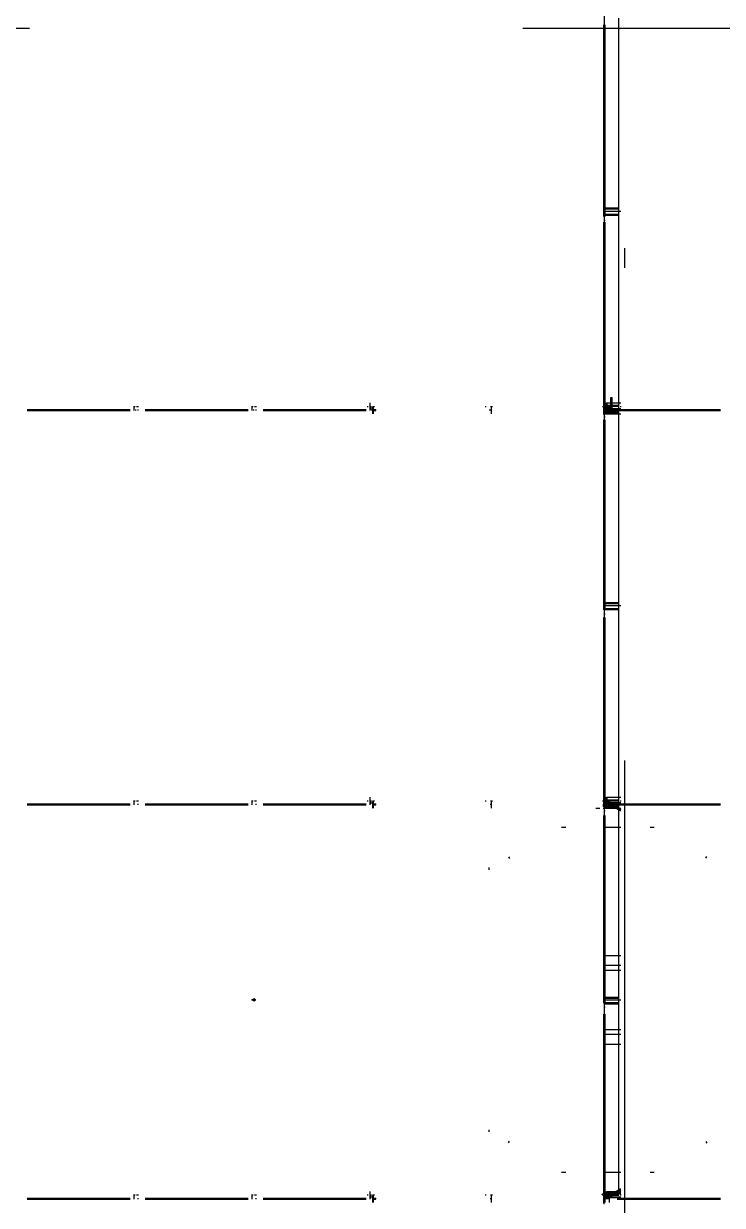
# Model space of a CAD drawing. Header units: inches. Extents: x -37 to 842, y -205 to 94.
# Drawn here: x 14.31 to 17.85, y -162.5 to -156.51 of the extents above; entities that cross this region are included whole.
import ezdxf

# ---------------------------------------------------------------- set-up
doc = ezdxf.new("R2010")
doc.units = ezdxf.units.IN
doc.header["$MEASUREMENT"] = 0
doc.linetypes.add('DIVIDE', pattern=[1.25, 0.5, -0.25, 0, -0.25, 0, -0.25])
doc.linetypes.add('HIDDEN', pattern=[19.05, 12.7, -6.35])
doc.layers.add('LCL-LINHACORTE', color=171, linetype='DIVIDE')
doc.layers.add('Planta_coberta-HID', color=7, linetype='HIDDEN')

msp = doc.modelspace()

# ---------------------------------------------------------------- linework, layer by layer
at = {"layer": 'LCL-LINHACORTE', "ltscale": 10}
for p, q in [((17.3576, -165.2456), (17.3576, -148.6351)), ((4.1401, -156.5306), (30.7672, -156.5306))]:
    msp.add_line(p, q, dxfattribs=at)
at = {"layer": 'Planta_coberta-HID'}
for p, q in [((17.2541, -158.4614), (17.2541, -156.4614)), ((17.3268, -157.4423), (17.3268, -156.4792)), ((17.2518, -157.4042), (17.2518, -156.5134)), ((17.2578, -157.4042), (17.2578, -156.5134)), ((17.2518, -157.4042), (17.2578, -157.4042)), ((17.2518, -157.4587), (17.2518, -157.4042)), ((17.2578, -157.4587), (17.2578, -157.4042)), ((17.2481, -157.4587), (17.2541, -157.4587)), ((17.2481, -157.4587), (17.2541, -157.4587)), ((17.2518, -157.4417), (17.3268, -157.4417)), ((17.2518, -157.4423), (17.3268, -157.4423)), ((17.2518, -157.4862), (17.2518, -157.4587)), ((17.2541, -157.4587), (17.3381, -157.4587)), ((17.2541, -157.4587), (17.3381, -157.4587)), ((17.2578, -157.4467), (17.3268, -157.4467)), ((17.2578, -157.4471), (17.3268, -157.4471)), ((17.2578, -157.4862), (17.2578, -157.4587)), ((17.3268, -157.4471), (17.3268, -157.4423)), ((17.3268, -157.4732), (17.3268, -157.4471)), ((17.2518, -157.4792), (17.3268, -157.4792)), ((17.2518, -157.5041), (17.2578, -157.5041)), ((17.2518, -158.4042), (17.2518, -157.5146)), ((17.2578, -157.4732), (17.3268, -157.4732)), ((17.2578, -158.4042), (17.2578, -157.5146)), ((17.3268, -157.4792), (17.3268, -157.4732)), ((17.3268, -158.443), (17.3268, -157.4792)), ((17.2518, -158.4042), (17.2578, -158.4042)), ((17.2518, -158.443), (17.2518, -158.4042)), ((17.2578, -158.4476), (17.2578, -158.4042)), ((17.2868, -158.4732), (17.2868, -158.4042)), ((17.2868, -158.4042), (17.2928, -158.4042)), ((17.2928, -158.4792), (17.2928, -158.4042)), ((14.3273, -158.4653), (14.8506, -158.4653)), ((14.3273, -158.4703), (14.8506, -158.4703)), ((14.8707, -158.4703), (14.8707, -158.4471)), ((14.8743, -158.4521), (14.8743, -158.4471)), ((14.879, -158.4703), (14.879, -158.4653)), ((14.879, -158.4703), (14.879, -158.4653)), ((14.8856, -158.4521), (14.8856, -158.4471)), ((14.8906, -158.4521), (14.8906, -158.4471)), ((14.8906, -158.4703), (14.8906, -158.4653)), ((14.9256, -158.4653), (15.4489, -158.4653)), ((14.9256, -158.4703), (15.4489, -158.4703)), ((15.4691, -158.4703), (15.4691, -158.4471)), ((15.4726, -158.4521), (15.4726, -158.4471)), ((15.4773, -158.4703), (15.4773, -158.4653)), ((15.4773, -158.4703), (15.4773, -158.4653)), ((15.4839, -158.4521), (15.4839, -158.4471)), ((15.4889, -158.4521), (15.4889, -158.4471)), ((15.4889, -158.4703), (15.4889, -158.4653)), ((15.524, -158.4653), (16.0472, -158.4653)), ((15.524, -158.4703), (16.0472, -158.4703)), ((16.0555, -158.4521), (16.0555, -158.4471)), ((16.0674, -158.4703), (16.0674, -158.4303)), ((16.0709, -158.4653), (16.0709, -158.4471)), ((16.0756, -158.4703), (16.0756, -158.4653)), ((16.0756, -158.4703), (16.0756, -158.4653)), ((16.0803, -158.4871), (16.0803, -158.4521)), ((16.0822, -158.4521), (16.0822, -158.4471)), ((16.0822, -158.4653), (16.0957, -158.4653)), ((16.0838, -158.4871), (16.0838, -158.4471)), ((16.0872, -158.4521), (16.0872, -158.4471)), ((16.0872, -158.4703), (16.0957, -158.4703)), ((16.0957, -158.4703), (16.0957, -158.4653)), ((16.6538, -158.4521), (16.6538, -158.4471)), ((16.674, -158.4703), (16.674, -158.4653)), ((16.674, -158.4703), (16.674, -158.4653)), ((16.6786, -158.4703), (16.6786, -158.4653)), ((16.6806, -158.4521), (16.6806, -158.4471)), ((16.6822, -158.4871), (16.6822, -158.4471)), ((16.6856, -158.4521), (16.6856, -158.4471)), ((17.2481, -158.4521), (17.2481, -158.4471)), ((17.2481, -158.449), (17.2541, -158.449)), ((17.2481, -158.449), (17.2541, -158.449)), ((17.2481, -158.4587), (17.2541, -158.4587)), ((17.2481, -158.4587), (17.2541, -158.4587)), ((17.2481, -158.4732), (17.2868, -158.4732)), ((17.2481, -158.4792), (17.2928, -158.4792)), ((17.2518, -158.4423), (17.3268, -158.4423)), ((17.2518, -158.4836), (17.2518, -158.443)), ((17.2518, -158.443), (17.3268, -158.443)), ((17.2522, -158.4521), (17.2522, -158.4471)), ((17.2541, -158.4587), (17.3381, -158.4587)), ((17.2541, -158.4587), (17.3381, -158.4587)), ((17.2541, -160.4614), (17.2541, -158.4614)), ((17.2541, -158.4614), (17.3381, -158.4614)), ((17.2541, -158.4614), (17.3381, -158.4614)), ((17.2578, -158.4471), (17.3268, -158.4471)), ((17.2578, -158.4476), (17.3268, -158.4476)), ((17.2578, -158.4836), (17.2578, -158.4476)), ((17.2641, -158.4303), (17.2676, -158.4303)), ((17.2641, -158.4703), (17.2641, -158.4303)), ((17.2641, -158.4703), (17.2924, -158.4703)), ((17.2676, -158.4303), (17.3381, -158.4303)), ((17.2676, -158.4653), (17.2676, -158.4303)), ((17.2676, -158.4653), (17.2924, -158.4653)), ((17.2723, -158.4871), (17.2723, -158.4521)), ((17.2723, -158.4871), (17.2723, -158.4521)), ((17.277, -158.4871), (17.277, -158.4521)), ((17.2805, -158.4871), (17.2805, -158.4471)), ((17.2868, -158.4732), (17.3268, -158.4732)), ((17.2924, -158.4653), (17.8422, -158.4653)), ((17.2924, -158.4703), (17.2924, -158.4653)), ((17.2924, -158.4703), (17.8422, -158.4703)), ((17.2928, -158.4792), (17.3268, -158.4792)), ((17.3268, -158.4476), (17.3268, -158.443)), ((17.3268, -159.4439), (17.3268, -158.4476)), ((17.3381, -158.4521), (17.3381, -158.4471)), ((17.2481, -158.4871), (17.2723, -158.4871)), ((17.2518, -158.5025), (17.2578, -158.5025)), ((17.2518, -159.4042), (17.2518, -158.5165)), ((17.2578, -159.4042), (17.2578, -158.5165)), ((17.2723, -158.4871), (17.275, -158.4871)), ((17.275, -158.4871), (17.277, -158.4871)), ((17.277, -158.4871), (17.2789, -158.4871)), ((17.2789, -158.4871), (17.3381, -158.4871)), ((17.2518, -159.4042), (17.2578, -159.4042)), ((17.2518, -159.4587), (17.2518, -159.4042)), ((17.2518, -159.443), (17.3268, -159.443)), ((17.2578, -159.4587), (17.2578, -159.4042)), ((17.2481, -159.4587), (17.2541, -159.4587)), ((17.2481, -159.4587), (17.2541, -159.4587)), ((17.2518, -159.4439), (17.3268, -159.4439)), ((17.2518, -159.4809), (17.2518, -159.4587)), ((17.2518, -159.4792), (17.3268, -159.4792)), ((17.2518, -159.5006), (17.2578, -159.5006)), ((17.2541, -159.4587), (17.3381, -159.4587)), ((17.2541, -159.4587), (17.3381, -159.4587)), ((17.2578, -159.4476), (17.3268, -159.4476)), ((17.2578, -159.4482), (17.3268, -159.4482)), ((17.2578, -159.4809), (17.2578, -159.4587)), ((17.2578, -159.4732), (17.3268, -159.4732)), ((17.3268, -159.4482), (17.3268, -159.4439)), ((17.3268, -159.4732), (17.3268, -159.4482)), ((17.3268, -159.4792), (17.3268, -159.4732)), ((17.3268, -160.445), (17.3268, -159.4792)), ((17.2518, -160.4042), (17.2518, -159.5194)), ((17.2578, -160.4042), (17.2578, -159.5194)), ((14.8707, -160.4703), (14.8707, -160.4471)), ((14.8743, -160.4521), (14.8743, -160.4471)), ((14.8856, -160.4521), (14.8856, -160.4471)), ((14.8906, -160.4521), (14.8906, -160.4471)), ((15.4691, -160.4703), (15.4691, -160.4471)), ((15.4726, -160.4521), (15.4726, -160.4471)), ((15.4839, -160.4521), (15.4839, -160.4471)), ((15.4889, -160.4521), (15.4889, -160.4471)), ((16.0555, -160.4521), (16.0555, -160.4471)), ((16.0674, -160.4703), (16.0674, -160.4303)), ((16.0709, -160.4653), (16.0709, -160.4471)), ((16.0803, -160.4871), (16.0803, -160.4521)), ((16.0822, -160.4521), (16.0822, -160.4471)), ((16.0838, -160.4871), (16.0838, -160.4471)), ((16.0872, -160.4521), (16.0872, -160.4471)), ((16.6538, -160.4521), (16.6538, -160.4471)), ((16.6806, -160.4521), (16.6806, -160.4471)), ((16.6822, -160.4871), (16.6822, -160.4471)), ((16.6856, -160.4521), (16.6856, -160.4471)), ((17.2481, -160.4521), (17.2481, -160.4471)), ((17.2481, -160.449), (17.2541, -160.449)), ((17.2481, -160.449), (17.2541, -160.449)), ((17.2481, -160.4665), (17.2699, -160.4544)), ((17.2481, -160.4665), (17.2698, -160.4544)), ((17.2481, -160.4667), (17.2699, -160.4545)), ((17.2481, -160.4669), (17.2699, -160.4547)), ((17.2481, -160.4672), (17.27, -160.455)), ((17.2481, -160.4676), (17.2701, -160.4553)), ((17.2481, -160.468), (17.2703, -160.4557)), ((17.2481, -160.4686), (17.2705, -160.4561)), ((17.2481, -160.4691), (17.2707, -160.4565)), ((17.2481, -160.4698), (17.271, -160.457)), ((17.2481, -160.4704), (17.2712, -160.4575)), ((17.2481, -160.4711), (17.2715, -160.4581)), ((17.2481, -160.4718), (17.2718, -160.4586)), ((17.2481, -160.4587), (17.2541, -160.4587)), ((17.2481, -160.4587), (17.2541, -160.4587)), ((17.2481, -160.4726), (17.2721, -160.4592)), ((17.2481, -160.4733), (17.2724, -160.4597)), ((17.2481, -160.474), (17.2727, -160.4602)), ((17.2481, -160.4746), (17.273, -160.4607)), ((17.2481, -160.4753), (17.2733, -160.4612)), ((17.2481, -160.4759), (17.2736, -160.4616)), ((17.2481, -160.4764), (17.2738, -160.462)), ((17.2481, -160.4768), (17.2741, -160.4624)), ((17.2481, -160.4772), (17.2743, -160.4626)), ((17.2481, -160.4775), (17.2744, -160.4629)), ((17.2518, -160.4042), (17.2578, -160.4042)), ((17.2518, -160.4587), (17.2518, -160.4042)), ((17.2518, -160.4439), (17.3268, -160.4439)), ((17.2518, -160.445), (17.3268, -160.445)), ((17.2518, -160.4781), (17.2518, -160.4587)), ((17.2522, -160.4521), (17.2522, -160.4471)), ((17.2541, -160.4587), (17.3381, -160.4587)), ((17.2541, -160.4587), (17.3381, -160.4587)), ((17.2541, -162.4614), (17.2541, -160.4614)), ((17.2541, -160.4614), (17.3381, -160.4614)), ((17.2541, -160.4614), (17.3381, -160.4614)), ((17.2578, -160.4587), (17.2578, -160.4042)), ((17.2578, -160.4482), (17.3268, -160.4482)), ((17.2578, -160.449), (17.3268, -160.449)), ((17.2578, -160.4781), (17.2578, -160.4587)), ((17.2641, -160.4303), (17.2676, -160.4303)), ((17.2641, -160.4703), (17.2641, -160.4303)), ((17.2676, -160.4303), (17.3381, -160.4303)), ((17.2676, -160.4653), (17.2676, -160.4303)), ((17.2698, -160.4544), (17.2699, -160.4545)), ((17.2699, -160.4544), (17.2698, -160.4544)), ((17.2698, -160.4544), (17.2699, -160.4544)), ((17.27, -160.4545), (17.2699, -160.4544)), ((17.2699, -160.4544), (17.2699, -160.4544)), ((17.2699, -160.4545), (17.2699, -160.4547)), ((17.2699, -160.4545), (17.27, -160.4545)), ((17.2699, -160.4547), (17.2701, -160.4546)), ((17.2699, -160.4547), (17.27, -160.455)), ((17.27, -160.4625), (17.2699, -160.4627)), ((17.2699, -160.4627), (17.2699, -160.4629)), ((17.2701, -160.4629), (17.2699, -160.4627)), ((17.2701, -160.4546), (17.27, -160.4545)), ((17.27, -160.455), (17.2703, -160.4548)), ((17.27, -160.455), (17.2701, -160.4553)), ((17.2701, -160.4622), (17.27, -160.4625)), ((17.2703, -160.4626), (17.27, -160.4625)), ((17.27, -160.463), (17.2701, -160.4629)), ((17.2703, -160.4548), (17.2701, -160.4546)), ((17.2701, -160.4553), (17.2705, -160.4551)), ((17.2701, -160.4553), (17.2703, -160.4557)), ((17.2703, -160.4618), (17.2701, -160.4622)), ((17.2705, -160.4624), (17.2701, -160.4622)), ((17.2701, -160.4629), (17.2703, -160.4626)), ((17.3381, -160.5007), (17.2701, -160.4629)), ((17.2705, -160.4551), (17.2703, -160.4548)), ((17.2703, -160.4557), (17.2707, -160.4554)), ((17.2703, -160.4557), (17.2705, -160.4561)), ((17.2705, -160.4614), (17.2703, -160.4618)), ((17.2707, -160.462), (17.2703, -160.4618)), ((17.2703, -160.4626), (17.2705, -160.4624)), ((17.3381, -160.5004), (17.2703, -160.4626)), ((17.2707, -160.4554), (17.2705, -160.4551)), ((17.2705, -160.4561), (17.271, -160.4558)), ((17.2705, -160.4561), (17.2707, -160.4565)), ((17.2707, -160.4609), (17.2705, -160.4614)), ((17.271, -160.4616), (17.2705, -160.4614)), ((17.2705, -160.4624), (17.2707, -160.462)), ((17.3381, -160.5), (17.2705, -160.4624)), ((17.271, -160.4558), (17.2707, -160.4554)), ((17.2707, -160.4565), (17.2713, -160.4562)), ((17.2707, -160.4565), (17.271, -160.457)), ((17.271, -160.4604), (17.2707, -160.4609)), ((17.2713, -160.4612), (17.2707, -160.4609)), ((17.2707, -160.462), (17.271, -160.4616)), ((17.3381, -160.4996), (17.2707, -160.462)), ((17.2713, -160.4562), (17.271, -160.4558)), ((17.271, -160.457), (17.2715, -160.4567)), ((17.271, -160.457), (17.2712, -160.4575)), ((17.2712, -160.4599), (17.271, -160.4604)), ((17.2715, -160.4607), (17.271, -160.4604)), ((17.271, -160.4616), (17.2713, -160.4612)), ((17.3381, -160.499), (17.271, -160.4616)), ((17.2712, -160.4575), (17.2718, -160.4572)), ((17.2712, -160.4575), (17.2715, -160.4581)), ((17.2715, -160.4594), (17.2712, -160.4599)), ((17.2718, -160.4602), (17.2712, -160.4599)), ((17.2715, -160.4567), (17.2713, -160.4562)), ((17.2713, -160.4612), (17.2715, -160.4607)), ((17.3381, -160.4985), (17.2713, -160.4612)), ((17.2718, -160.4572), (17.2715, -160.4567)), ((17.2715, -160.4581), (17.2721, -160.4577)), ((17.2715, -160.4581), (17.2718, -160.4586)), ((17.2718, -160.4588), (17.2715, -160.4594)), ((17.2721, -160.4597), (17.2715, -160.4594)), ((17.2715, -160.4607), (17.2718, -160.4602)), ((17.3381, -160.4978), (17.2715, -160.4607)), ((17.2721, -160.4577), (17.2718, -160.4572)), ((17.2718, -160.4586), (17.2725, -160.4583)), ((17.2721, -160.4583), (17.2718, -160.4588)), ((17.2718, -160.4586), (17.2721, -160.4592)), ((17.2725, -160.4592), (17.2718, -160.4588)), ((17.2718, -160.4602), (17.2721, -160.4597)), ((17.3381, -160.4972), (17.2718, -160.4602)), ((17.2725, -160.4583), (17.2721, -160.4577)), ((17.2724, -160.4577), (17.2721, -160.4583)), ((17.2728, -160.4586), (17.2721, -160.4583)), ((17.2721, -160.4592), (17.2728, -160.4588)), ((17.2721, -160.4592), (17.2724, -160.4597)), ((17.2721, -160.4597), (17.2725, -160.4592)), ((17.3381, -160.4965), (17.2721, -160.4597)), ((17.2723, -160.4871), (17.2723, -160.4521)), ((17.2723, -160.4871), (17.2723, -160.4521)), ((17.2727, -160.4572), (17.2724, -160.4577)), ((17.2731, -160.4581), (17.2724, -160.4577)), ((17.2724, -160.4597), (17.2731, -160.4594)), ((17.2724, -160.4597), (17.2727, -160.4602)), ((17.2728, -160.4588), (17.2725, -160.4583)), ((17.2725, -160.4592), (17.2728, -160.4586)), ((17.3381, -160.4957), (17.2725, -160.4592)), ((17.273, -160.4567), (17.2727, -160.4572)), ((17.2733, -160.4575), (17.2727, -160.4572)), ((17.2727, -160.4602), (17.2733, -160.4599)), ((17.2727, -160.4602), (17.273, -160.4607)), ((17.2728, -160.4586), (17.2731, -160.4581)), ((17.3381, -160.495), (17.2728, -160.4586)), ((17.2731, -160.4594), (17.2728, -160.4588)), ((17.2733, -160.4562), (17.273, -160.4567)), ((17.2736, -160.457), (17.273, -160.4567)), ((17.273, -160.4607), (17.2736, -160.4604)), ((17.273, -160.4607), (17.2733, -160.4612)), ((17.2731, -160.4581), (17.2733, -160.4575)), ((17.3381, -160.4943), (17.2731, -160.4581)), ((17.2733, -160.4599), (17.2731, -160.4594)), ((17.2736, -160.4558), (17.2733, -160.4562)), ((17.2739, -160.4565), (17.2733, -160.4562)), ((17.2733, -160.4575), (17.2736, -160.457)), ((17.3381, -160.4936), (17.2733, -160.4575)), ((17.2736, -160.4604), (17.2733, -160.4599)), ((17.2733, -160.4612), (17.2739, -160.4609)), ((17.2733, -160.4612), (17.2736, -160.4616)), ((17.2738, -160.4554), (17.2736, -160.4558)), ((17.2741, -160.4561), (17.2736, -160.4558)), ((17.2736, -160.457), (17.2739, -160.4565)), ((17.3381, -160.4929), (17.2736, -160.457)), ((17.2739, -160.4609), (17.2736, -160.4604)), ((17.2736, -160.4616), (17.2741, -160.4614)), ((17.2736, -160.4616), (17.2738, -160.462)), ((17.2741, -160.4551), (17.2738, -160.4554)), ((17.2743, -160.4557), (17.2738, -160.4554)), ((17.2738, -160.462), (17.2743, -160.4618)), ((17.2738, -160.462), (17.2741, -160.4624)), ((17.2739, -160.4565), (17.2741, -160.4561)), ((17.3381, -160.4923), (17.2739, -160.4565)), ((17.2741, -160.4614), (17.2739, -160.4609)), ((17.2743, -160.4548), (17.2741, -160.4551)), ((17.2744, -160.4553), (17.2741, -160.4551)), ((17.2741, -160.4561), (17.2743, -160.4557)), ((17.3381, -160.4917), (17.2741, -160.4561)), ((17.2743, -160.4618), (17.2741, -160.4614)), ((17.2741, -160.4624), (17.2744, -160.4622)), ((17.2741, -160.4624), (17.2743, -160.4626)), ((17.2744, -160.4546), (17.2743, -160.4548)), ((17.2746, -160.455), (17.2743, -160.4548)), ((17.2743, -160.4557), (17.2744, -160.4553)), ((17.3381, -160.4912), (17.2743, -160.4557)), ((17.2744, -160.4622), (17.2743, -160.4618)), ((17.2743, -160.4626), (17.2746, -160.4625)), ((17.2743, -160.4626), (17.2744, -160.4629)), ((17.2746, -160.4545), (17.2744, -160.4546)), ((17.2747, -160.4547), (17.2744, -160.4546)), ((17.2744, -160.4553), (17.2746, -160.455)), ((17.3381, -160.4908), (17.2744, -160.4553)), ((17.2746, -160.4625), (17.2744, -160.4622)), ((17.2744, -160.4629), (17.2747, -160.4627)), ((17.2744, -160.4629), (17.2746, -160.463)), ((17.2747, -160.4544), (17.2746, -160.4545)), ((17.2747, -160.4545), (17.2746, -160.4545)), ((17.2746, -160.455), (17.2747, -160.4547)), ((17.3381, -160.4904), (17.2746, -160.455)), ((17.2747, -160.4627), (17.2746, -160.4625)), ((17.2747, -160.4545), (17.2747, -160.4544)), ((17.2747, -160.4544), (17.2747, -160.4544)), ((17.2747, -160.4544), (17.2747, -160.4544)), ((17.2747, -160.4544), (17.2747, -160.4544)), ((17.3381, -160.4897), (17.2747, -160.4544)), ((17.3381, -160.4897), (17.2747, -160.4544)), ((17.2747, -160.4547), (17.2747, -160.4545)), ((17.3381, -160.4898), (17.2747, -160.4545)), ((17.3381, -160.4901), (17.2747, -160.4547)), ((17.2747, -160.4629), (17.2747, -160.4627)), ((17.277, -160.4871), (17.277, -160.4521)), ((17.2805, -160.4871), (17.2805, -160.4471)), ((17.3268, -160.449), (17.3268, -160.445)), ((17.3268, -160.4732), (17.3268, -160.449)), ((17.3381, -160.4521), (17.3381, -160.4471)), ((14.3273, -160.4653), (14.8506, -160.4653)), ((14.3273, -160.4703), (14.8506, -160.4703)), ((14.8906, -160.4703), (14.8906, -160.4653)), ((14.9256, -160.4653), (15.4489, -160.4653)), ((14.9256, -160.4703), (15.4489, -160.4703)), ((15.4889, -160.4703), (15.4889, -160.4653)), ((15.524, -160.4653), (16.0472, -160.4653)), ((15.524, -160.4703), (16.0472, -160.4703)), ((16.0822, -160.4653), (16.0957, -160.4653)), ((16.0872, -160.4703), (16.0957, -160.4703)), ((16.0957, -160.4703), (16.0957, -160.4653)), ((16.6786, -160.4703), (16.6786, -160.4653)), ((17.211, -160.4871), (17.2316, -160.4871)), ((17.2481, -160.4778), (17.2746, -160.463)), ((17.2481, -160.4779), (17.2747, -160.4631)), ((17.2481, -160.4779), (17.2747, -160.4631)), ((17.2481, -160.4871), (17.2723, -160.4871)), ((17.2518, -160.4792), (17.3268, -160.4792)), ((17.2518, -160.4982), (17.2578, -160.4982)), ((17.2578, -160.4732), (17.3268, -160.4732)), ((17.2641, -160.4703), (17.2924, -160.4703)), ((17.2676, -160.4653), (17.2924, -160.4653)), ((17.2699, -160.4629), (17.2698, -160.463)), ((17.2699, -160.4631), (17.2698, -160.463)), ((17.2699, -160.4631), (17.2698, -160.463)), ((17.27, -160.463), (17.2699, -160.4629)), ((17.2699, -160.4631), (17.27, -160.463)), ((17.2699, -160.4631), (17.2699, -160.4631)), ((17.3381, -160.5011), (17.2699, -160.4631)), ((17.3381, -160.5011), (17.2699, -160.4631)), ((17.3381, -160.5009), (17.27, -160.463)), ((17.2723, -160.4871), (17.275, -160.4871)), ((17.2746, -160.463), (17.2747, -160.4629)), ((17.2746, -160.463), (17.2747, -160.4631)), ((17.2747, -160.463), (17.2747, -160.4629)), ((17.2747, -160.4631), (17.2747, -160.463)), ((17.2747, -160.4631), (17.2747, -160.463)), ((17.2747, -160.4631), (17.2747, -160.4631)), ((17.275, -160.4871), (17.277, -160.4871)), ((17.277, -160.4871), (17.2789, -160.4871)), ((17.2789, -160.4871), (17.3381, -160.4871)), ((17.2924, -160.4653), (17.8422, -160.4653)), ((17.2924, -160.4703), (17.2924, -160.4653)), ((17.2924, -160.4703), (17.8422, -160.4703)), ((17.3268, -160.4792), (17.3268, -160.4732)), ((17.3268, -161.4464), (17.3268, -160.4792)), ((17.2518, -161.4042), (17.2518, -160.5239)), ((17.2578, -161.4042), (17.2578, -160.5239)), ((17.0376, -160.5837), (17.0582, -160.5837)), ((17.0376, -160.5837), (17.0582, -160.5837)), ((17.2481, -160.5837), (17.3381, -160.5837)), ((17.2481, -160.5837), (17.3381, -160.5837)), ((17.4864, -160.5837), (17.5069, -160.5837)), ((17.4864, -160.5837), (17.5069, -160.5837)), ((16.768, -160.7339), (16.7735, -160.7423)), ((17.7681, -160.7407), (17.7736, -160.7323)), ((16.6703, -160.7998), (16.6703, -160.7884)), ((16.6703, -160.7998), (16.6703, -160.7884)), ((17.2481, -161.2337), (17.3381, -161.2337)), ((17.2481, -161.2837), (17.3381, -161.2837)), ((17.2481, -161.3087), (17.3381, -161.3087)), ((17.2518, -161.4042), (17.2578, -161.4042)), ((17.2518, -161.4587), (17.2518, -161.4042)), ((17.2578, -161.4587), (17.2578, -161.4042)), ((15.467, -161.4587), (15.4773, -161.453)), ((15.4671, -161.4587), (15.4773, -161.453)), ((15.4672, -161.4588), (15.4773, -161.4532)), ((15.4773, -161.4644), (15.4672, -161.4588)), ((15.4674, -161.4589), (15.4773, -161.4534)), ((15.4773, -161.4644), (15.4674, -161.4589)), ((15.4678, -161.459), (15.4773, -161.4537)), ((15.4773, -161.4643), (15.4678, -161.459)), ((15.4683, -161.4591), (15.4773, -161.4541)), ((15.4773, -161.464), (15.4684, -161.4591)), ((15.469, -161.4592), (15.4773, -161.4546)), ((15.4773, -161.4637), (15.4691, -161.4592)), ((15.4698, -161.4592), (15.4773, -161.4551)), ((15.4773, -161.4634), (15.4699, -161.4592)), ((15.4708, -161.4593), (15.4773, -161.4557)), ((15.4773, -161.4629), (15.4708, -161.4593)), ((15.4718, -161.4593), (15.4773, -161.4563)), ((15.4773, -161.4624), (15.4719, -161.4594)), ((15.4729, -161.4594), (15.4773, -161.457)), ((15.4773, -161.4618), (15.473, -161.4594)), ((15.4741, -161.4594), (15.4773, -161.4577)), ((15.4773, -161.4612), (15.4742, -161.4594)), ((15.4753, -161.4594), (15.4773, -161.4584)), ((15.4773, -161.4605), (15.4754, -161.4595)), ((15.4766, -161.4595), (15.4773, -161.4591)), ((15.4876, -161.4587), (15.4773, -161.453)), ((15.4875, -161.4587), (15.4773, -161.453)), ((15.4874, -161.4588), (15.4773, -161.4532)), ((15.4872, -161.4589), (15.4773, -161.4534)), ((15.4868, -161.459), (15.4773, -161.4537)), ((15.4862, -161.4591), (15.4773, -161.4541)), ((15.4856, -161.4592), (15.4773, -161.4546)), ((15.4847, -161.4592), (15.4773, -161.4551)), ((15.4838, -161.4593), (15.4773, -161.4557)), ((15.4828, -161.4593), (15.4773, -161.4563)), ((15.4817, -161.4594), (15.4773, -161.457)), ((15.4805, -161.4594), (15.4773, -161.4577)), ((15.4792, -161.4594), (15.4773, -161.4584)), ((15.4773, -161.4644), (15.4874, -161.4588)), ((15.4773, -161.4644), (15.4871, -161.4589)), ((15.4773, -161.4643), (15.4867, -161.459)), ((15.4779, -161.4595), (15.4773, -161.4591)), ((15.4773, -161.464), (15.4862, -161.4591)), ((15.4773, -161.4637), (15.4855, -161.4592)), ((15.4773, -161.4634), (15.4847, -161.4592)), ((15.4773, -161.4629), (15.4837, -161.4593)), ((15.4773, -161.4624), (15.4827, -161.4594)), ((15.4773, -161.4618), (15.4816, -161.4594)), ((15.4773, -161.4612), (15.4804, -161.4594)), ((15.4773, -161.4605), (15.4791, -161.4595)), ((17.2481, -161.4587), (17.2541, -161.4587)), ((17.2481, -161.4587), (17.2541, -161.4587)), ((17.2518, -161.445), (17.3268, -161.445)), ((17.2518, -161.4464), (17.3268, -161.4464)), ((17.2518, -161.4752), (17.2518, -161.4587)), ((17.2518, -161.4792), (17.3268, -161.4792)), ((17.2541, -161.4587), (17.3381, -161.4587)), ((17.2541, -161.4587), (17.3381, -161.4587)), ((17.2578, -161.449), (17.3268, -161.449)), ((17.2578, -161.45), (17.3268, -161.45)), ((17.2578, -161.4752), (17.2578, -161.4587)), ((17.2578, -161.4732), (17.3268, -161.4732)), ((17.3268, -161.45), (17.3268, -161.4464)), ((17.3268, -161.4732), (17.3268, -161.45)), ((17.3268, -161.4792), (17.3268, -161.4732)), ((17.3268, -162.45), (17.3268, -161.4792)), ((17.2518, -161.4952), (17.2578, -161.4952)), ((17.2518, -162.4914), (17.2518, -161.5315)), ((17.2578, -162.4871), (17.2578, -161.5315)), ((17.2481, -161.6087), (17.3381, -161.6087)), ((17.2481, -161.6337), (17.3381, -161.6337)), ((17.2481, -161.6837), (17.3381, -161.6837)), ((16.6703, -162.1291), (16.6703, -162.1176)), ((16.6703, -162.1291), (16.6703, -162.1176)), ((16.768, -162.1835), (16.7735, -162.1751)), ((17.7681, -162.1768), (17.7736, -162.1852)), ((17.0376, -162.3337), (17.0582, -162.3337)), ((17.0376, -162.3337), (17.0582, -162.3337)), ((17.2481, -162.3337), (17.3381, -162.3337)), ((17.2481, -162.3337), (17.3381, -162.3337)), ((17.4864, -162.3337), (17.5069, -162.3337)), ((17.4864, -162.3337), (17.5069, -162.3337)), ((16.0674, -162.4703), (16.0674, -162.4303)), ((17.2481, -162.4345), (17.3381, -162.4345)), ((17.2747, -162.4544), (17.2481, -162.4395)), ((17.2747, -162.4544), (17.2481, -162.4396)), ((17.2747, -162.4545), (17.2481, -162.4397)), ((17.2747, -162.4547), (17.2481, -162.4399)), ((17.2746, -162.455), (17.2481, -162.4402)), ((17.2744, -162.4553), (17.2481, -162.4406)), ((17.2541, -162.4405), (17.3381, -162.4405)), ((17.2641, -162.4303), (17.2676, -162.4303)), ((17.2641, -162.4703), (17.2641, -162.4303)), ((17.2676, -162.4303), (17.3381, -162.4303)), ((17.2676, -162.4623), (17.2676, -162.4303)), ((17.2698, -162.4544), (17.3381, -162.4164)), ((17.2699, -162.4544), (17.3381, -162.4163)), ((17.2699, -162.4545), (17.3381, -162.4165)), ((17.2699, -162.4547), (17.3381, -162.4167)), ((17.27, -162.455), (17.3381, -162.4171)), ((17.2701, -162.4553), (17.3381, -162.4174)), ((17.2703, -162.4557), (17.3381, -162.4179)), ((17.2705, -162.4561), (17.3381, -162.4184)), ((17.2707, -162.4565), (17.3381, -162.419)), ((17.271, -162.457), (17.3381, -162.4196)), ((17.2712, -162.4575), (17.3381, -162.4203)), ((17.2715, -162.4581), (17.3381, -162.421)), ((17.2718, -162.4586), (17.3381, -162.4217)), ((17.2721, -162.4592), (17.3381, -162.4224)), ((17.2724, -162.4597), (17.3381, -162.4231)), ((17.2727, -162.4602), (17.3381, -162.4238)), ((17.273, -162.4607), (17.3381, -162.4245)), ((17.2733, -162.4612), (17.3381, -162.4251)), ((17.2736, -162.4616), (17.3381, -162.4257)), ((17.2738, -162.462), (17.3381, -162.4262)), ((17.2742, -162.4623), (17.3381, -162.4267)), ((17.2748, -162.4623), (17.3381, -162.4271)), ((17.2754, -162.4623), (17.3381, -162.4274)), ((17.2758, -162.4623), (17.3381, -162.4276)), ((17.276, -162.4623), (17.3381, -162.4277)), ((17.2761, -162.4623), (17.3381, -162.4278)), ((14.3273, -162.4653), (14.8506, -162.4653)), ((14.3273, -162.4703), (14.8506, -162.4703)), ((14.8707, -162.4703), (14.8707, -162.4471)), ((14.8743, -162.4521), (14.8743, -162.4471)), ((14.8856, -162.4521), (14.8856, -162.4471)), ((14.8906, -162.4521), (14.8906, -162.4471)), ((14.8906, -162.4703), (14.8906, -162.4653)), ((14.9256, -162.4653), (15.4489, -162.4653)), ((14.9256, -162.4703), (15.4489, -162.4703)), ((15.4691, -162.4703), (15.4691, -162.4471)), ((15.4726, -162.4521), (15.4726, -162.4471)), ((15.4839, -162.4521), (15.4839, -162.4471)), ((15.4889, -162.4521), (15.4889, -162.4471)), ((15.4889, -162.4703), (15.4889, -162.4653)), ((15.524, -162.4653), (16.0472, -162.4653)), ((15.524, -162.4703), (16.0472, -162.4703)), ((16.0555, -162.4521), (16.0555, -162.4471)), ((16.0709, -162.4653), (16.0709, -162.4471)), ((16.0803, -162.4871), (16.0803, -162.4521)), ((16.0822, -162.4521), (16.0822, -162.4471)), ((16.0822, -162.4653), (16.0957, -162.4653)), ((16.0838, -162.4871), (16.0838, -162.4471)), ((16.0872, -162.4521), (16.0872, -162.4471)), ((16.0872, -162.4703), (16.0957, -162.4703)), ((16.0957, -162.4703), (16.0957, -162.4653)), ((16.6538, -162.4521), (16.6538, -162.4471)), ((16.6786, -162.4703), (16.6786, -162.4653)), ((16.6806, -162.4521), (16.6806, -162.4471)), ((16.6822, -162.4871), (16.6822, -162.4471)), ((16.6856, -162.4521), (16.6856, -162.4471)), ((17.2685, -162.4623), (17.2412, -162.4471)), ((17.2685, -162.4623), (17.2413, -162.4471)), ((17.2688, -162.4623), (17.2415, -162.4471)), ((17.2692, -162.4623), (17.2419, -162.4471)), ((17.2697, -162.4623), (17.2425, -162.4471)), ((17.2704, -162.4623), (17.2432, -162.4471)), ((17.2707, -162.462), (17.244, -162.4471)), ((17.271, -162.4616), (17.2449, -162.4471)), ((17.2713, -162.4612), (17.246, -162.4471)), ((17.2715, -162.4607), (17.2471, -162.4471)), ((17.2743, -162.4557), (17.2481, -162.4411)), ((17.2741, -162.4561), (17.2481, -162.4416)), ((17.2739, -162.4565), (17.2481, -162.4422)), ((17.2736, -162.457), (17.2481, -162.4428)), ((17.2733, -162.4575), (17.2481, -162.4435)), ((17.2731, -162.4581), (17.2481, -162.4442)), ((17.2728, -162.4586), (17.2481, -162.4449)), ((17.2725, -162.4592), (17.2481, -162.4456)), ((17.2721, -162.4597), (17.2481, -162.4463)), ((17.2718, -162.4602), (17.2481, -162.447)), ((17.2481, -162.4521), (17.2481, -162.4471)), ((17.2481, -162.449), (17.2541, -162.449)), ((17.2481, -162.4587), (17.2541, -162.4587)), ((17.2481, -162.4871), (17.2541, -162.4871)), ((17.2518, -162.4464), (17.3268, -162.4464)), ((17.2518, -162.4914), (17.2541, -162.4914)), ((17.2522, -162.4521), (17.2522, -162.4471)), ((17.2541, -162.4587), (17.3381, -162.4587)), ((17.2541, -162.4614), (17.3381, -162.4614)), ((17.2541, -162.4623), (17.2541, -162.4614)), ((17.2578, -162.45), (17.3268, -162.45)), ((17.2641, -162.4703), (17.2657, -162.4703)), ((17.2699, -162.4544), (17.2698, -162.4544)), ((17.2698, -162.4544), (17.2699, -162.4545)), ((17.2699, -162.4629), (17.2698, -162.463)), ((17.2699, -162.4631), (17.2698, -162.463)), ((17.2699, -162.4544), (17.2699, -162.4544)), ((17.27, -162.4545), (17.2699, -162.4544)), ((17.2699, -162.4545), (17.2699, -162.4547)), ((17.2699, -162.4547), (17.27, -162.455)), ((17.27, -162.4625), (17.2699, -162.4627)), ((17.2699, -162.4627), (17.2699, -162.4629)), ((17.2701, -162.4546), (17.27, -162.4545)), ((17.27, -162.455), (17.2701, -162.4553)), ((17.2701, -162.4622), (17.27, -162.4625)), ((17.2703, -162.4548), (17.2701, -162.4546)), ((17.2701, -162.4553), (17.2703, -162.4557)), ((17.2703, -162.4618), (17.2701, -162.4622)), ((17.2705, -162.4551), (17.2703, -162.4548)), ((17.2703, -162.4557), (17.2705, -162.4561)), ((17.2705, -162.4614), (17.2703, -162.4618)), ((17.2707, -162.4554), (17.2705, -162.4551)), ((17.2705, -162.4561), (17.2707, -162.4565)), ((17.2707, -162.4609), (17.2705, -162.4614)), ((17.2705, -162.4623), (17.2707, -162.462)), ((17.271, -162.4558), (17.2707, -162.4554)), ((17.2707, -162.4565), (17.271, -162.457)), ((17.271, -162.4604), (17.2707, -162.4609)), ((17.2707, -162.462), (17.271, -162.4616)), ((17.2713, -162.4562), (17.271, -162.4558)), ((17.271, -162.457), (17.2712, -162.4575)), ((17.2712, -162.4599), (17.271, -162.4604)), ((17.271, -162.4616), (17.2713, -162.4612)), ((17.2712, -162.4575), (17.2715, -162.4581)), ((17.2715, -162.4594), (17.2712, -162.4599)), ((17.2715, -162.4567), (17.2713, -162.4562)), ((17.2713, -162.4612), (17.2715, -162.4607)), ((17.2718, -162.4572), (17.2715, -162.4567)), ((17.2715, -162.4581), (17.2718, -162.4586)), ((17.2718, -162.4588), (17.2715, -162.4594)), ((17.2715, -162.4607), (17.2718, -162.4602)), ((17.2721, -162.4577), (17.2718, -162.4572)), ((17.2721, -162.4583), (17.2718, -162.4588)), ((17.2718, -162.4586), (17.2721, -162.4592)), ((17.2718, -162.4602), (17.2721, -162.4597)), ((17.2725, -162.4583), (17.2721, -162.4577)), ((17.2724, -162.4577), (17.2721, -162.4583)), ((17.2721, -162.4592), (17.2724, -162.4597)), ((17.2721, -162.4597), (17.2725, -162.4592)), ((17.2723, -162.4623), (17.2723, -162.4521)), ((17.2723, -162.4623), (17.2723, -162.4521)), ((17.2723, -162.4703), (17.2723, -162.4653)), ((17.2723, -162.4703), (17.2723, -162.4653)), ((17.2727, -162.4572), (17.2724, -162.4577)), ((17.2724, -162.4597), (17.2727, -162.4602)), ((17.2728, -162.4588), (17.2725, -162.4583)), ((17.2725, -162.4592), (17.2728, -162.4586)), ((17.273, -162.4567), (17.2727, -162.4572)), ((17.2727, -162.4602), (17.273, -162.4607)), ((17.2728, -162.4586), (17.2731, -162.4581)), ((17.2731, -162.4594), (17.2728, -162.4588)), ((17.2733, -162.4562), (17.273, -162.4567)), ((17.273, -162.4607), (17.2733, -162.4612)), ((17.2731, -162.4581), (17.2733, -162.4575)), ((17.2733, -162.4599), (17.2731, -162.4594)), ((17.2736, -162.4558), (17.2733, -162.4562)), ((17.2733, -162.4575), (17.2736, -162.457)), ((17.2736, -162.4604), (17.2733, -162.4599)), ((17.2733, -162.4612), (17.2736, -162.4616)), ((17.2738, -162.4554), (17.2736, -162.4558)), ((17.2736, -162.457), (17.2739, -162.4565)), ((17.2739, -162.4609), (17.2736, -162.4604)), ((17.2736, -162.4616), (17.2738, -162.462)), ((17.2741, -162.4551), (17.2738, -162.4554)), ((17.2738, -162.462), (17.274, -162.4623)), ((17.2739, -162.4565), (17.2741, -162.4561)), ((17.2741, -162.4614), (17.2739, -162.4609)), ((17.2743, -162.4548), (17.2741, -162.4551)), ((17.2741, -162.4561), (17.2743, -162.4557)), ((17.2743, -162.4618), (17.2741, -162.4614)), ((17.2744, -162.4546), (17.2743, -162.4548)), ((17.2743, -162.4557), (17.2744, -162.4553)), ((17.2744, -162.4622), (17.2743, -162.4618)), ((17.2746, -162.4545), (17.2744, -162.4546)), ((17.2744, -162.4553), (17.2746, -162.455)), ((17.2746, -162.4625), (17.2744, -162.4622)), ((17.2747, -162.4544), (17.2746, -162.4545)), ((17.2746, -162.455), (17.2747, -162.4547)), ((17.2747, -162.4627), (17.2746, -162.4625)), ((17.2747, -162.4544), (17.2747, -162.4544)), ((17.2747, -162.4544), (17.2747, -162.4544)), ((17.2747, -162.4545), (17.2747, -162.4544)), ((17.2747, -162.4547), (17.2747, -162.4545)), ((17.2747, -162.4629), (17.2747, -162.4627)), ((17.2747, -162.463), (17.2747, -162.4629)), ((17.2747, -162.4631), (17.2747, -162.463)), ((17.277, -162.4623), (17.277, -162.4521)), ((17.277, -162.4703), (17.277, -162.4653)), ((17.2805, -162.4871), (17.2805, -162.4471)), ((17.319, -162.4653), (17.8422, -162.4653)), ((17.319, -162.4703), (17.8422, -162.4703)), ((17.3381, -162.4521), (17.3381, -162.4471))]:
    msp.add_line(p, q, dxfattribs=at)

doc.saveas('drawing.dxf')
